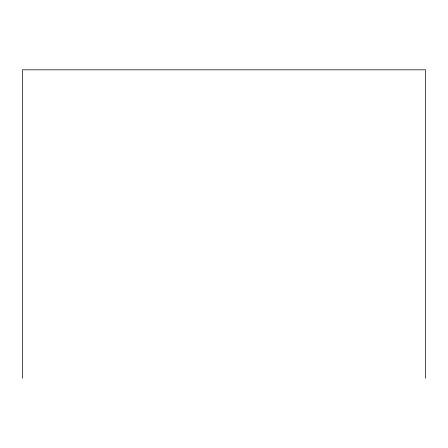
<?xml version="1.0" encoding="UTF-8"?>
<svg xmlns="http://www.w3.org/2000/svg" width="448" height="448" viewBox="0 0 448 448"><rect width="100%" height="100%" fill="white"/><g stroke="black" fill="none" stroke-linecap="round" stroke-linejoin="round"><path stroke-width="0.67" d="M425.6 378.174L425.6 69.826L22.4 69.826L22.4 378.174"/></g></svg>
